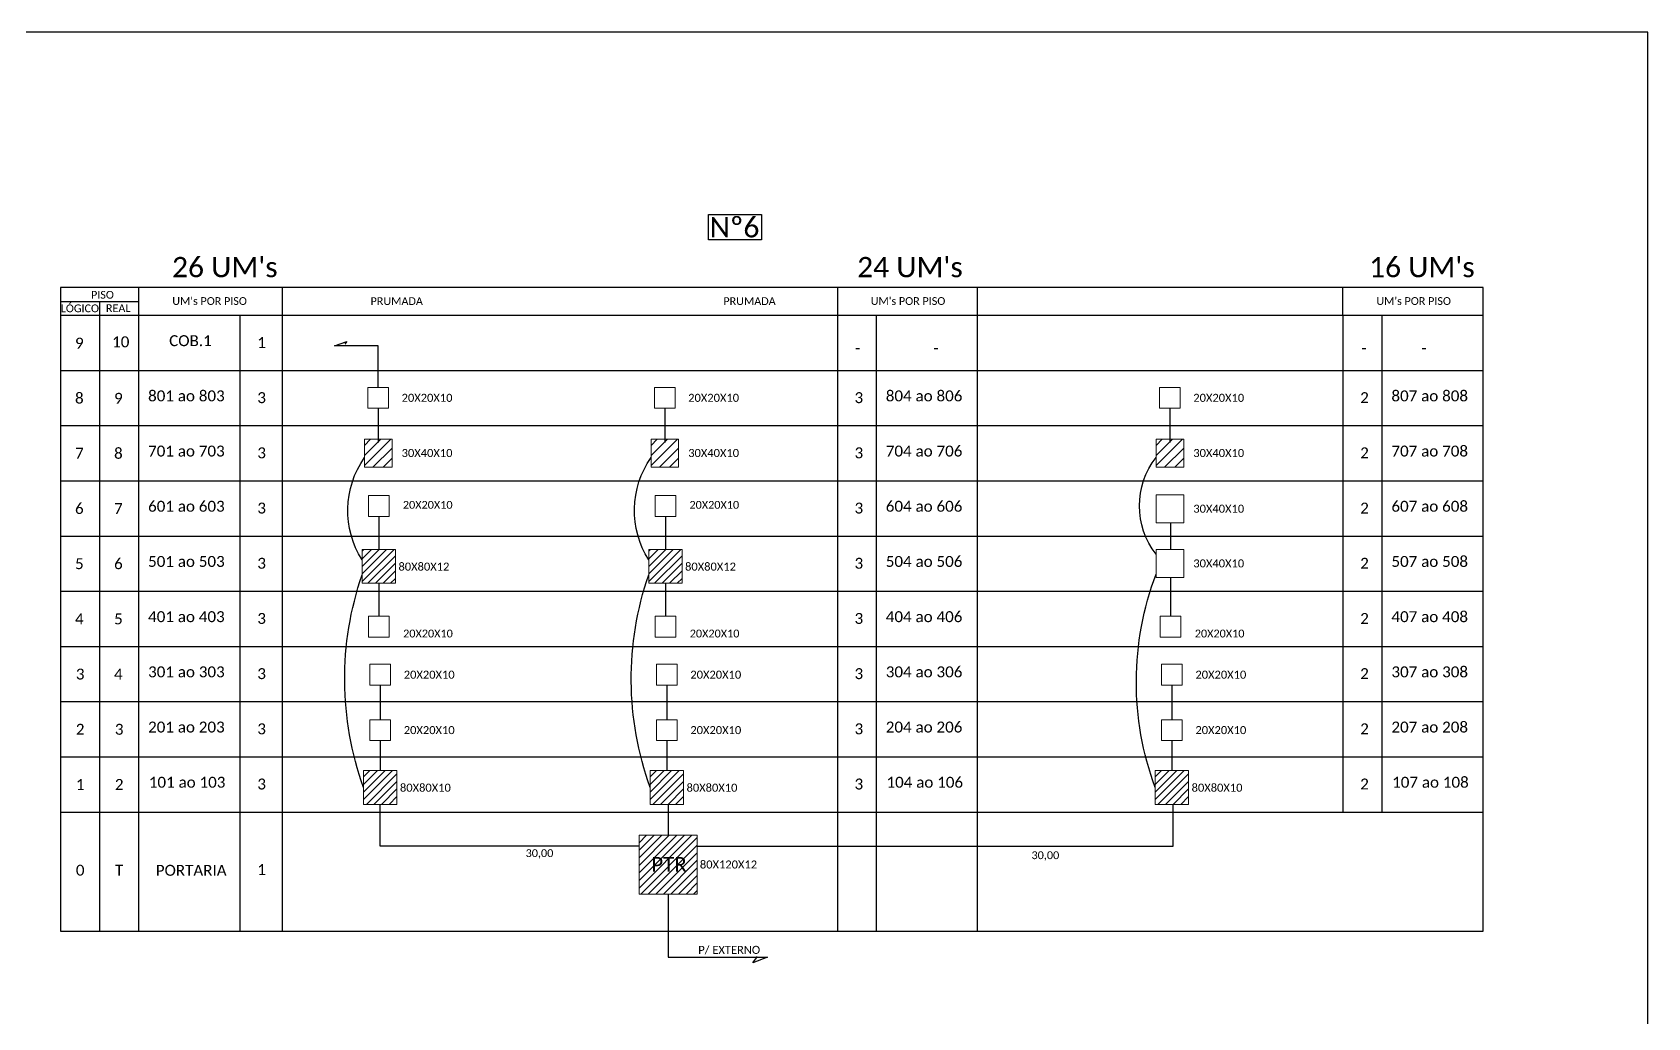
# Model space of a CAD drawing. Header units: metres. Extents: x -1286 to 457, y -500 to 94.
# Drawn here: x -22.2 to 456.9, y -198.1 to 94.2 of the extents above; entities that cross this region are included whole.
import ezdxf
from ezdxf.enums import TextEntityAlignment as Align

# ---------------------------------------------------------------- set-up
doc = ezdxf.new("R2010")
doc.units = ezdxf.units.M
doc.styles.add('WMF-Calibri0', font='calibri.ttf')

msp = doc.modelspace()

# ---------------------------------------------------------------- hatches: boundary and pattern name
h = msp.add_hatch()
h.set_pattern_fill('ANSI31', color=1, scale=12.675488, style=0)
h.set_pattern_definition([(45, (-617.468, -648.0791), (-1.1203655, 1.1203655), [])])
h.paths.add_polyline_path([(157.79, -161.39), (174.99, -161.39), (174.99, -143.95), (157.79, -143.95)])
h.paths.add_polyline_path([(160.33, -155.87), (173.11, -155.87), (173.11, -149.34), (160.33, -149.34)], flags=24)

# ---------------------------------------------------------------- linework, layer by layer
for p, q in [((-13.77, 10.27), (-13.77, -172.38)), ((39.47, -172.38), (39.47, 10.27)), ((258.19, -172.38), (258.19, 10.27)), ((408.17, -172.38), (408.17, 10.27)), ((-13.77, -172.38), (310.78, -172.38)), ((310.78, -172.38), (408.17, -172.38))]:
    msp.add_line(p, q)
at = {"color": 1, "linetype": 'Continuous'}
for p, q in [((76.35, -28.33), (78.17, -26.51)), ((76.35, -31.33), (81.17, -26.51)), ((76.35, -34.33), (84.16, -26.51)), ((161.35, -28.33), (163.17, -26.51)), ((161.35, -31.33), (166.17, -26.51)), ((161.35, -34.33), (169.16, -26.51)), ((311.15, -28.33), (312.97, -26.51)), ((311.15, -31.33), (315.97, -26.51)), ((311.15, -34.33), (318.97, -26.51)), ((78.86, -34.81), (84.53, -29.14)), ((81.86, -34.81), (84.53, -32.14)), ((163.86, -34.81), (169.53, -29.14)), ((166.86, -34.81), (169.53, -32.14)), ((313.67, -34.81), (319.33, -29.14)), ((316.66, -34.81), (319.33, -32.14)), ((75.64, -59.73), (76.19, -59.18)), ((75.64, -61.97), (78.43, -59.18)), ((75.64, -64.22), (80.68, -59.18)), ((75.64, -66.46), (82.92, -59.18)), ((75.64, -68.71), (85.17, -59.18)), ((77.37, -69.22), (85.54, -61.05)), ((160.64, -59.73), (161.19, -59.18)), ((160.64, -61.97), (163.43, -59.18)), ((160.64, -64.22), (165.68, -59.18)), ((160.64, -66.46), (167.92, -59.18)), ((160.64, -68.71), (170.17, -59.18)), ((162.37, -69.22), (170.55, -61.05)), ((79.62, -69.22), (85.54, -63.29)), ((81.86, -69.22), (85.54, -65.54)), ((164.62, -69.22), (170.55, -63.29)), ((166.86, -69.22), (170.55, -65.54)), ((84.11, -69.22), (85.54, -67.78)), ((169.11, -69.22), (170.55, -67.78)), ((76.07, -126.65), (77.96, -124.76)), ((76.07, -128.89), (80.21, -124.76)), ((76.07, -131.14), (82.45, -124.76)), ((76.07, -133.38), (84.7, -124.76)), ((76.9, -134.8), (85.98, -125.72)), ((79.15, -134.8), (85.98, -127.97)), ((161.07, -126.65), (162.96, -124.76)), ((161.07, -128.89), (165.21, -124.76)), ((161.07, -131.14), (167.45, -124.76)), ((161.07, -133.38), (169.7, -124.76)), ((161.9, -134.8), (170.98, -125.72)), ((164.15, -134.8), (170.98, -127.97)), ((310.87, -126.65), (312.76, -124.76)), ((310.87, -128.89), (315.01, -124.76)), ((310.87, -131.14), (317.25, -124.76)), ((310.87, -133.38), (319.5, -124.76)), ((311.7, -134.8), (320.78, -125.72)), ((313.95, -134.8), (320.78, -127.97)), ((81.39, -134.8), (85.98, -130.21)), ((83.64, -134.8), (85.98, -132.46)), ((166.39, -134.8), (170.98, -130.21)), ((168.64, -134.8), (170.98, -132.46)), ((316.19, -134.8), (320.78, -130.21)), ((318.44, -134.8), (320.78, -132.46)), ((85.88, -134.8), (85.98, -134.7)), ((170.88, -134.8), (170.98, -134.7)), ((320.68, -134.8), (320.78, -134.7))]:
    msp.add_line(p, q, dxfattribs=at)
msp.add_lwpolyline([(-384.06, -499.81), (456.94, -499.81), (456.94, 94.19), (-384.06, 94.19)], close=True)
at = {"color": 7}
msp.add_lwpolyline([(178.42, 40.14), (194.12, 40.14), (194.12, 32.64), (178.42, 32.64)], close=True, dxfattribs=at)
at = {"color": 0}
for points in [[(408.17, 18.5), (-13.77, 18.5)], [(-13.77, 14.39), (9.38, 14.39)], [(-13.77, 10.27), (258.19, 10.27)]]:
    msp.add_lwpolyline(points, dxfattribs=at)
for points in [[(-13.77, 18.5), (-13.77, 10.27)], [(-2.2, 14.39), (-2.2, 10.27)], [(9.38, 10.27), (9.38, 18.5)], [(52, -172.38), (52, 18.5)], [(216.6, 18.5), (216.6, 10.27)], [(258.19, 10.27), (258.19, 18.5)], [(366.57, 10.27), (366.57, 18.5)], [(408.17, 10.27), (408.17, 18.5)], [(-13.77, 10.27), (258.19, 10.27)], [(-2.2, 10.27), (-2.2, -172.38)], [(9.38, -172.38), (9.38, 10.27)], [(216.6, 10.27), (216.6, -172.38)], [(228.18, -172.38), (228.18, 10.27)], [(258.19, 10.27), (408.17, 10.27)], [(366.57, 10.27), (366.57, -137.07)], [(378.15, -137.07), (378.15, 10.27)], [(-13.77, -6.1), (258.19, -6.1)], [(258.19, -6.1), (408.17, -6.1)], [(-13.77, -22.47), (258.19, -22.47)], [(258.19, -22.47), (408.17, -22.47)], [(-13.77, -38.84), (258.19, -38.84)], [(258.19, -38.84), (408.17, -38.84)], [(-13.77, -55.21), (258.19, -55.21)], [(258.19, -55.21), (408.17, -55.21)], [(-13.77, -71.59), (258.19, -71.59)], [(258.19, -71.59), (408.17, -71.59)], [(-13.77, -87.96), (258.19, -87.96)], [(258.19, -87.96), (408.17, -87.96)], [(-13.77, -104.33), (258.19, -104.33)], [(258.19, -104.33), (408.17, -104.33)], [(-13.77, -120.7), (258.19, -120.7)], [(258.19, -120.7), (408.17, -120.7)], [(-13.77, -137.07), (258.19, -137.07)], [(258.19, -137.07), (408.17, -137.07)]]:
    msp.add_lwpolyline(points)
at = {"color": 3}
for points in [[(80.39, -11.12), (80.39, 1.18), (67.49, 1.18), (71.1, 2.52), (70.55, 1.68)], [(80.39, -17.33), (80.39, -27.49)], [(165.39, -17.33), (165.39, -27.49)], [(315.19, -17.33), (315.19, -27.49)], [(80.59, -49.44), (80.59, -59.18)], [(165.59, -49.44), (165.59, -59.18)], [(315.39, -51.32), (315.39, -59.18)], [(80.59, -69.22), (80.59, -78.97)], [(165.59, -69.22), (165.59, -78.97)], [(315.39, -67.55), (315.39, -78.97)], [(81.02, -99.45), (81.02, -109.68)], [(166.03, -99.45), (166.03, -109.68)], [(315.83, -99.45), (315.83, -109.68)], [(81.02, -115.9), (81.02, -124.76)], [(166.03, -115.9), (166.03, -124.76)], [(315.83, -115.9), (315.83, -124.76)], [(157.79, -147.2), (81.02, -147.2), (81.02, -134.8)], [(166.39, -134.8), (166.39, -143.95)], [(174.99, -147.24), (316.19, -147.24), (316.19, -134.8)]]:
    msp.add_lwpolyline(points, dxfattribs=at)
at = {"lineweight": 0}
for points in [[(83.46, -11.12), (77.33, -11.12), (77.33, -17.33), (83.46, -17.33)], [(168.46, -11.12), (162.33, -11.12), (162.33, -17.33), (168.46, -17.33)], [(318.26, -11.12), (312.13, -11.12), (312.13, -17.33), (318.26, -17.33)], [(83.66, -43.22), (77.53, -43.22), (77.53, -49.44), (83.66, -49.44)], [(168.66, -43.22), (162.53, -43.22), (162.53, -49.44), (168.66, -49.44)], [(83.66, -78.97), (77.53, -78.97), (77.53, -85.18), (83.66, -85.18)], [(168.66, -78.97), (162.53, -78.97), (162.53, -85.18), (168.66, -85.18)], [(318.46, -78.97), (312.33, -78.97), (312.33, -85.18), (318.46, -85.18)], [(84.09, -93.24), (77.96, -93.24), (77.96, -99.45), (84.09, -99.45)], [(169.09, -93.24), (162.96, -93.24), (162.96, -99.45), (169.09, -99.45)], [(318.89, -93.24), (312.76, -93.24), (312.76, -99.45), (318.89, -99.45)], [(84.09, -109.68), (77.96, -109.68), (77.96, -115.9), (84.09, -115.9)], [(169.09, -109.68), (162.96, -109.68), (162.96, -115.9), (169.09, -115.9)], [(318.89, -109.68), (312.76, -109.68), (312.76, -115.9), (318.89, -115.9)]]:
    msp.add_lwpolyline(points, close=True, dxfattribs=at)
at = {"color": 1, "lineweight": 0}
for points in [[(84.53, -26.51), (76.35, -26.51), (76.35, -34.81), (84.53, -34.81)], [(169.53, -26.51), (161.35, -26.51), (161.35, -34.81), (169.53, -34.81)], [(319.33, -26.51), (311.15, -26.51), (311.15, -34.81), (319.33, -34.81)], [(85.54, -59.18), (75.64, -59.18), (75.64, -69.22), (85.54, -69.22)], [(170.55, -59.18), (160.64, -59.18), (160.64, -69.22), (170.55, -69.22)], [(85.98, -124.76), (76.07, -124.76), (76.07, -134.8), (85.98, -134.8)], [(170.98, -124.76), (161.07, -124.76), (161.07, -134.8), (170.98, -134.8)], [(320.78, -124.76), (310.87, -124.76), (310.87, -134.8), (320.78, -134.8)], [(157.79, -143.95), (174.99, -143.95), (174.99, -161.39), (157.79, -161.39)]]:
    msp.add_lwpolyline(points, close=True, dxfattribs=at)
at = {"color": 3}
for points in [[(75.64, -62.31, -0.301354), (76.35, -31.92)], [(160.64, -62.31, -0.301354), (161.35, -31.92)], [(311.15, -60.63, -0.345305), (311.15, -31.92)], [(76.07, -129.78, -0.17075), (75.64, -66.75)], [(161.07, -129.78, -0.17075), (160.64, -66.75)], [(310.87, -129.78, -0.181168), (311.15, -66.48)]]:
    msp.add_lwpolyline(points, format="xyb", dxfattribs=at)
at = {"color": 7, "lineweight": 0}
for points in [[(319.33, -43.03), (311.15, -43.03), (311.15, -51.32), (319.33, -51.32)], [(319.33, -59.25), (311.15, -59.25), (311.15, -67.55), (319.33, -67.55)]]:
    msp.add_lwpolyline(points, close=True, dxfattribs=at)
at = {"color": 1}
for points in [[(166.39, -161.39), (166.39, -180.17), (195.92, -180.17)], [(191.51, -181.76), (192.91, -179.94)], [(195.92, -180.17), (191.51, -181.76)]]:
    msp.add_lwpolyline(points, dxfattribs=at)

# ---------------------------------------------------------------- texts
at = {"color": 0, "style": 'WMF-Calibri0'}
for s, height, p in [('Nº6', 6, (178.74, 33.37)), ("26 UM's", 6, (19.27, 21.56)), ("24 UM's", 6, (222.48, 21.56)), ("16 UM's", 6, (374.31, 21.56)), ('     PISO', 2.3, (-8.81, 15.19)), ("UM's POR PISO", 2.3, (19.34, 13.34)), ('PRUMADA', 2.3, (78.15, 13.31)), ('PRUMADA', 2.3, (182.79, 13.31)), ("UM's POR PISO", 2.3, (226.49, 13.34)), ("UM's POR PISO", 2.3, (376.46, 13.34)), ('  LÓGICO', 2.3, (-15.35, 11.17)), ('    REAL', 2.3, (-3.59, 11.22))]:
    msp.add_text(s, height=height, dxfattribs=at).set_placement(p)
at = {"color": 7, "style": 'WMF-Calibri0'}
msp.add_text('10', height=3.24, dxfattribs=at).set_placement((4.05, 2.39), align=Align.MIDDLE_CENTER)
for s, height, p in [('COB.1', 3.24, (18.42, 1.11)), ('801 ao 803', 3.24, (12.16, -15.26)), ('20X20X10', 2.373, (87.36, -15.4)), ('20X20X10', 2.373, (172.36, -15.4)), ('804 ao 806', 3.24, (230.96, -15.26)), ('20X20X10', 2.373, (322.17, -15.4)), ('807 ao 808', 3.24, (380.93, -15.26)), ('701 ao 703', 3.24, (12.16, -31.63)), ('704 ao 706', 3.24, (230.96, -31.63)), ('707 ao 708', 3.24, (380.93, -31.63)), ('30X40X10', 2.373, (87.36, -31.77)), ('30X40X10', 2.373, (172.36, -31.77)), ('30X40X10', 2.373, (322.17, -31.77)), ('601 ao 603', 3.24, (12.16, -48)), ('604 ao 606', 3.24, (230.96, -48)), ('30X40X10', 2.373, (322.17, -48.29)), ('607 ao 608', 3.24, (380.93, -48)), ('501 ao 503', 3.24, (12.16, -64.37)), ('504 ao 506', 3.24, (230.96, -64.37)), ('30X40X10', 2.373, (322.17, -64.51)), ('507 ao 508', 3.24, (380.93, -64.37)), ('80X80X12', 2.373, (86.43, -65.47)), ('80X80X12', 2.373, (171.43, -65.47)), ('401 ao 403', 3.24, (12.16, -80.75)), ('404 ao 406', 3.24, (230.96, -80.75)), ('407 ao 408', 3.24, (380.93, -80.75)), ('301 ao 303', 3.24, (12.16, -97.12)), ('20X20X10', 2.373, (88, -97.52)), ('20X20X10', 2.373, (173, -97.52)), ('304 ao 306', 3.24, (230.96, -97.12)), ('20X20X10', 2.373, (322.8, -97.52)), ('307 ao 308', 3.24, (380.93, -97.12)), ('204 ao 206', 3.24, (230.96, -113.49)), ('207 ao 208', 3.24, (380.93, -113.49)), ('201 ao 203', 3.24, (12.16, -113.49)), ('20X20X10', 2.373, (88, -113.96)), ('20X20X10', 2.373, (173, -113.96)), ('20X20X10', 2.373, (322.8, -113.96)), ('101 ao 103', 3.24, (12.37, -129.86)), ('80X80X10', 2.373, (86.87, -131.04)), ('80X80X10', 2.373, (171.87, -131.04)), ('104 ao 106', 3.24, (231.16, -129.86)), ('80X80X10', 2.373, (321.67, -131.04)), ('107 ao 108', 3.24, (381.14, -129.86)), ('PORTARIA', 3.24, (14.44, -155.98)), ('PTR', 4.351, (161.42, -154.76)), ('80X120X12', 2.373, (175.83, -153.82)), ('P/ EXTERNO', 2.373, (175.34, -179.14))]:
    msp.add_text(s, height=height, dxfattribs=at).set_placement(p)
at = {"style": 'WMF-Calibri0'}
for p in [(87.73, -47.12), (172.73, -47.12), (87.81, -85.29), (172.81, -85.29), (322.61, -85.29)]:
    msp.add_text('20X20X10', height=2.319, dxfattribs=at).set_placement(p)
at = {"color": 3, "style": 'WMF-Calibri0'}
for p in [(124.13, -150.43), (274.18, -151.04)]:
    msp.add_text('30,00', height=2.319, dxfattribs=at).set_placement(p)
at = {"color": 7, "style": 'WMF-Calibri0'}
for tag, flags, p in [('9', 4, (-8.23, 2)), ('1', 4, (45.84, 2.2)), ('-', 4, (222.66, 0.53)), ('-', 4, (245.83, 0.53)), ('-', 4, (372.79, 0.53)), ('-', 4, (390.57, 0.53)), ('8', 4, (-8.23, -14.3)), ('9', 4, (3.35, -14.37)), ('3', 4, (45.84, -14.17)), ('3', 4, (222.98, -14.17)), ('2', 4, (372.95, -14.17)), ('7', 4, (-8.23, -30.67)), ('8', 4, (3.35, -30.67)), ('3', 4, (45.84, -30.54)), ('3', 4, (222.98, -30.54)), ('2', 4, (372.95, -30.54)), ('6', 4, (-8.23, -47.04)), ('7', 4, (3.35, -47.04)), ('3', 4, (45.84, -46.92)), ('3', 4, (222.98, -46.92)), ('2', 4, (372.95, -46.92)), ('5', 4, (-8.23, -63.41)), ('6', 4, (3.35, -63.41)), ('3', 4, (45.84, -63.29)), ('3', 4, (222.98, -63.29)), ('2', 4, (372.95, -63.29)), ('4', 4, (-8.23, -79.79)), ('5', 4, (3.35, -79.79)), ('3', 4, (45.84, -79.66)), ('3', 4, (222.98, -79.66)), ('2', 4, (372.95, -79.66)), ('3', 4, (-7.98, -96.16)), ('4', 4, (3.35, -96.16)), ('3', 4, (45.84, -96.03)), ('3', 4, (222.98, -96.03)), ('2', 4, (372.95, -96.03)), ('2', 4, (-7.98, -112.53)), ('3', 4, (3.59, -112.53)), ('3', 4, (45.84, -112.4)), ('3', 4, (222.98, -112.4)), ('2', 4, (372.95, -112.4)), ('1', 4, (-7.98, -128.9)), ('2', 4, (3.59, -128.89)), ('3', 4, (45.84, -128.77)), ('3', 4, (222.98, -128.77)), ('2', 4, (372.95, -128.77)), ('0', 4, (-7.98, -154.32)), ('T', 12, (3.59, -154.29)), ('1', 4, (45.84, -154.1))]:
    msp.add_attdef(tag, text='XX', height=3.24, dxfattribs=dict(at, flags=flags)).set_placement(p, align=Align.MIDDLE_CENTER)

doc.saveas('drawing.dxf')
